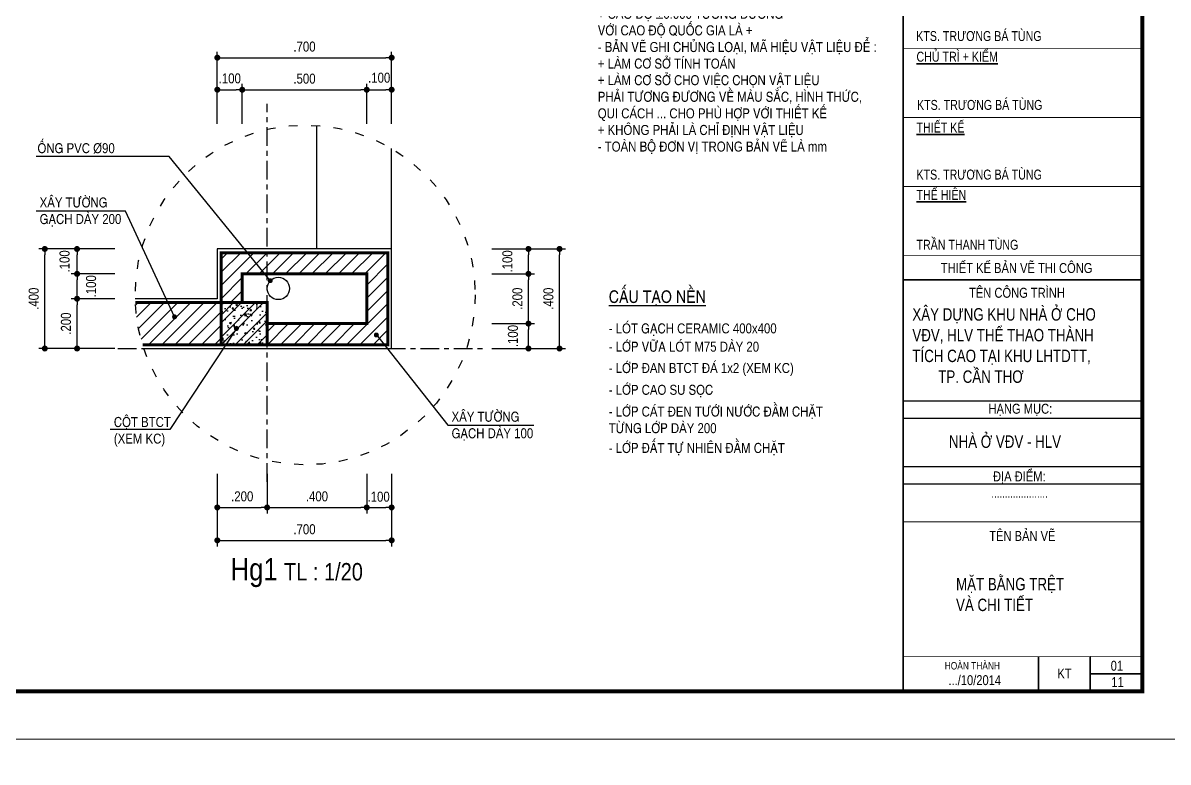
# Model space of a CAD drawing. Header units: millimetres. Extents: x 100 to 288, y -65 to 177.
# Drawn here: x 138.28 to 161.27, y 116.98 to 131.83 of the extents above; entities that cross this region are included whole.
import ezdxf

# ---------------------------------------------------------------- set-up
doc = ezdxf.new("R2010")
doc.units = ezdxf.units.MM
doc.header["$LTSCALE"] = 0.3
doc.header["$MEASUREMENT"] = 0
doc.header["$PDMODE"] = 2
doc.linetypes.add('ACAD_ISO03W100', pattern=[30, 12, -18])
doc.linetypes.add('CENTER', pattern=[2, 1.25, -0.25, 0.25, -0.25])
doc.layers.get('0').update_dxf_attribs({"linetype": 'CONTINUOUS', "lineweight": 13})
doc.layers.get('DEFPOINTS').update_dxf_attribs({"linetype": 'CONTINUOUS', "lineweight": 13})
for name, color, linetype in [('HATCH', 8, 'CONTINUOUS'), ('LAYER 1', 1, 'CONTINUOUS'), ('LAYER 7', 7, 'CONTINUOUS'), ('LAYER1', 1, 'CONTINUOUS'), ('LAYER5', 5, 'CONTINUOUS'), ('LAYER7', 7, 'CONTINUOUS')]:
    doc.layers.add(name, color=color, linetype=linetype)
doc.styles.add('HELVE-KT', font='VHELVCN.TTF')
doc.styles.add('t', font='VHELVCN.TTF', dxfattribs={"height": 200})
doc.styles.add('VNI - HELVE', font='VBOOKMN.TTF', dxfattribs={"width": 0.8})
doc.dimstyles.new('1-20', dxfattribs={"dimtxt": 0.2, "dimasz": 0.12, "dimexe": 0.12, "dimexo": 0.2, "dimgap": 0.12, "dimtad": 1, "dimdec": 3, "dimlfac": 0.2, "dimzin": 4, "dimdsep": 46, "dimtxsty": 'HELVE-KT', "dimblk1": 'DOT', "dimblk2": 'DOT', "dimsah": 1, "dimcen": -0.18, "dimadec": 3, "dimazin": 0, "dimtfac": 1, "dimtdec": 3, "dimtmove": 2, "dimatfit": 3, "dimldrblk": 'DOT', "dimfxl": 0, "dimtolj": 1, "dimtzin": 4, "dimarcsym": 0})

# ---------------------------------------------------------------- blocks, each defined once
blk = doc.blocks.new('AAEER')
at = {"linetype": 'Continuous', "ltscale": 0.08}
h = blk.add_hatch(color=8, dxfattribs=at)
h.paths.add_polyline_path([(377.886318166303, 656.9491781249252), (377.886318166303, 657.082786381938), (377.3656315149982, 656.7821678036448), (377.3656315149982, 656.180930647065), (377.4234855873652, 656.1475285828096), (377.4234855873661, 656.681961610876)])
h.paths.add_polyline_path([(377.886318166303, 656.8823739964137), (377.4813396597381, 656.6485595466302), (377.481339659737, 656.1809306470659), (377.6549018768403, 656.0807244542896), (377.6549018768403, 656.4815492253506), (377.7706100215726, 656.5483533538509), (377.7706100215746, 656.0139203257788), (377.886318166303, 655.9471161972748)])
blk.add_hatch(color=8, dxfattribs=at).paths.add_polyline_path([(378.1177344557772, 656.4815492253506), (378.002026311043, 656.5483533538528), (378.002026311043, 656.013920325777), (377.886318166303, 655.9471161972748), (377.886318166303, 655.8803120687633), (378.3491507452455, 656.1475285828105), (378.3491507452455, 656.681961610876), (377.886318166303, 656.9491781249243), (377.886318166303, 656.8823739964117), (378.2912966728774, 656.6485595466302), (378.2912966728793, 656.1809306470659), (378.1177344557772, 656.0807244542905)])
for p, q in [((377.886318166303, 656.9491781249243), (377.4234855873652, 656.681961610876)), ((377.886318166303, 657.082786381938), (377.886318166303, 656.9491781249243)), ((377.886318166303, 657.082786381938), (377.886318166303, 655.8803120687633)), ((377.886318166303, 656.9491781249243), (378.3491507452455, 656.681961610876)), ((377.4234855873652, 656.681961610876), (377.4234855873652, 656.1475285828012)), ((377.886318166303, 656.8823739964117), (377.4813396597381, 656.6485595466302)), ((377.886318166303, 656.8823739964117), (377.886318166303, 655.9471161972748)), ((377.886318166303, 656.8823739964117), (378.2912966728774, 656.6485595466302)), ((378.3491507452455, 656.681961610876), (378.3491507452455, 656.1475285828012)), ((377.4813396597381, 656.6485595466302), (377.4813396597381, 656.1809306470659)), ((377.6549018768403, 656.4815492253506), (377.7706100215746, 656.5483533538528)), ((377.6549018768403, 656.4815492253506), (377.6549018768403, 656.0807244542896)), ((377.7706100215746, 656.5483533538528), (377.7706100215746, 656.013920325777)), ((378.1177344557772, 656.4815492253506), (378.002026311043, 656.5483533538528)), ((378.002026311043, 656.5483533538528), (378.002026311043, 656.013920325777)), ((378.1177344557772, 656.4815492253506), (378.1177344557772, 656.0807244542896)), ((378.2912966728774, 656.6485595466302), (378.2912966728774, 656.1809306470659))]:
    blk.add_line(p, q, dxfattribs=at)
blk.add_lwpolyline([(377.3656315149982, 656.1809306470659), (377.886318166303, 655.8803120687633), (378.4070048176118, 656.1809306470659), (378.4070048176118, 656.7821678036448), (377.886318166303, 657.082786381938), (377.3656315149982, 656.7821678036448)], close=True, dxfattribs=at)
for points in [[(377.4813396597381, 656.1809306470659), (377.6549018768403, 656.0807244542896)], [(377.7706100215746, 656.013920325777), (377.886318166303, 655.9471161972748)], [(378.002026311043, 656.013920325777), (377.886318166303, 655.9471161972748)], [(378.2912966728774, 656.1809306470659), (378.1177344557772, 656.0807244542896)]]:
    blk.add_lwpolyline(points, dxfattribs=at)
for points in [[(375.5653939363617, 643.5276249342345), (380.365002550594, 643.5276249342345)], [(375.5653939363617, 643.1804386046465), (380.365002550594, 643.1804386046465)], [(375.5653939363617, 642.2081432639716), (380.365002550594, 642.2081432639716)], [(375.5653939363617, 641.8609569343836), (380.365002550594, 641.8609569343836)]]:
    blk.add_lwpolyline(points)
at = {"layer": 'LAYER 7', "lineweight": 35}
for points in [[(375.5653939363617, 664.9141209166158), (380.365002550594, 664.9141209166158)], [(376.4691956267597, 663.4559383323461), (376.4691956267597, 664.9141209166158)], [(375.5653939363617, 664.4280600551926), (380.365002550594, 664.4280600551926)], [(375.5653939363617, 663.9419991937693), (380.365002550594, 663.9419991937693)], [(375.5653939363617, 645.9577473211094), (380.365002550594, 645.9577473211094)], [(378.2818845730659, 638.3890853360901), (378.2818845730659, 637.694712676914)], [(379.32344356183, 638.3890853360901), (379.32344356183, 638.3890853360901), (379.32344356183, 637.694712676914)], [(379.32344356183, 638.041899006502), (380.3650025505941, 638.041899006502)]]:
    blk.add_lwpolyline(points, dxfattribs=at)
at = {"layer": 'LAYER7', "const_width": 0.02777490636704263}
blk.add_lwpolyline([(380.365002550594, 665.4696190439568), (375.5653939363617, 665.4696190439568), (375.5653939363617, 637.694712676914), (380.365002550594, 637.694712676914)], close=True, dxfattribs=at)
at = {"layer": 'LAYER7'}
for points, const_width in [([(375.5653939363617, 663.4559383323461), (380.365002550594, 663.4559383323461)], 0.01735931647940165), ([(375.5653939363617, 661.7120066844059), (380.365002550594, 661.7120066844059)], 0.01735931647940165), ([(375.5653939363617, 660.1118887068777), (380.365002550594, 660.1118887068777)], 0.01735931647940165), ([(375.5653939363617, 658.5119570589376), (380.365002550594, 658.5119570589376)], 0.02123113842696838), ([(375.5653939363617, 654.3457211038814), (380.365002550594, 654.3457211038814)], 0.01735931647940165), ([(375.5653939363617, 651.9987894559412), (380.365002550594, 651.9987894559412)], 0.01735931647940165), ([(375.5653939363617, 650.6100441375891), (380.365002550594, 650.6100441375891)], 0.01735931647940165), ([(375.5653939363617, 649.2212988192368), (380.365002550594, 649.2212988192368)], 0.01735931647940165), ([(375.5653939363617, 647.8325535008847), (380.365002550594, 647.8325535008847)], 0.01735931647940165), ([(375.5653939363617, 646.4438081825326), (380.365002550594, 646.4438081825326)], 0.01735931647940165), ([(375.5653939363617, 641.0971387068768), (380.3650025505941, 641.0971387068768)], 0.01735931647940165), ([(375.5653939363617, 638.3890853360901), (380.3650025505941, 638.3890853360901)], 0.01735931647940165)]:
    blk.add_lwpolyline(points, dxfattribs=dict(at, const_width=const_width))
at = {"layer": 'LAYER 7', "lineweight": 35, "attachment_point": 1, "style": 'VNI - HELVE'}
for s, insert, char_height, width in [('CHÆNH SÖÛA', (375.8332029292056, 665.3272989465459), 0.2, 5.319651437037056), ('LAÀN 1', (375.6955398481256, 664.7609260855751), 0.2, 5.319651437037056), ('LAÀN 2', (375.6955398481256, 664.2748652241519), 0.2, 5.319651437037056), ('LAÀN 3', (375.6955398481256, 663.7888043627286), 0.2, 5.319651437037056), ('GHI CHUÙ:', (375.8332029292056, 663.2356066635065), 0.2, 5.319651437037056), ('CHUÛ ÑAÀU TÖ:', (375.8332029292056, 661.556294942669), 0.2, 5.319651437037056), ('.........', (375.8332029292056, 659.9103534452232), 0.2, 5.319651437037056), ('...........................', (377.1876373329066, 658.873225044723), 0.2, 5.319651437037056), ('{\\LP.GIAÙM ÑOÁC}', (375.8332029292056, 654.2050332073588), 0.2, 5.319651437037056), ('KS. PHAÏM VAÊN HOAN', (375.8332029292056, 652.2766437240238), 0.2, 5.319651437037056), ('{\\LCHUÛ NHIEÄM}', (375.8332029292056, 651.9123284381957), 0.2, 5.319651437037056), ('KTS. TRÖÔNG BAÙ TUØNG', (375.8278857277228, 650.9565217379445), 0.2, 5.319651437037056), ('{\\LCHUÛ TRÌ + KIEÅM}', (375.8332029292056, 650.5417034128395), 0.2, 5.319651437037056), ('KTS. TRÖÔNG BAÙ TUØNG', (375.8438373321713, 649.5730900044595), 0.2, 5.319651437037056), ('{\\LTHIEÁT KEÁ}', (375.8332029292056, 649.1184595112361), 0.2, 5.319651437037056), ('KTS. TRÖÔNG BAÙ TUØNG', (375.8332029292056, 648.1737181598198), 0.2, 5.319651437037056), ('{\\LTHEÅ HIEÄN}', (375.8332029292056, 647.7653482935236), 0.2, 5.319651437037056), ('TRAÀN THANH TUØNG', (375.8332029292056, 646.7637197888928), 0.2, 5.319651437037056), ('{\\fVNI-Helve|b0|i0|c0|p2;THIEÁT KEÁ BAÛN VEÕ THI COÂNG}', (376.3233076606884, 646.2968614568005), 0.2, 5.319651437037056), ('{\\fVNI-Helve|b0|i0|c0|p2;TEÂN COÂNG TRÌNH}', (376.8890061528186, 645.7988848730711), 0.2, 5.319651437037056), ('XAÂY DÖÏNG KHU NHAØ ÔÛ CHO\\PVÑV, HLV THEÅ THAO THAØNH \\PTÍCH CAO TAÏI KHU LHTDTT, \\P       TP. CAÀN THÔ', (375.7504613568051, 645.3900424157804), 0.25, 7.090826962919878), ('{\\fVNI-Helve|b0|i0|c0|p2;HAÏNG MUÏC:}', (377.2789159943737, 643.4693551977795), 0.2, 5.319651437037056), ('NHAØ ÔÛ VÑV - HLV', (376.4853092423511, 642.8338275034121), 0.25, 7.090826962919878), ('{\\fVNI-Helve|b0|i0|c0|p2;ÑÒA ÑIEÅM:}', (377.3699880269621, 642.1107145422563), 0.2, 5.319651437037056), ('{\\fVNI-Helve|b0|i0|c0|p2;.....................}', (377.3365559125365, 641.7537495037329), 0.1735931647940165, 5.319651437037056), ('{\\fVNI-Helve|b0|i0|c0|p2;TEÂN BAÛN VEÕ}', (377.294427369965, 640.9136485452417), 0.2, 5.319651437037056), ('{\\fVNI-Helve|b0|i0|c0|p2;HOAØN THAØNH}', (376.4007292968276, 638.2816567547547), 0.15, 5.319651437037056), ('{\\fVNI-Helve|b0|i0|c0|p2;KT}', (378.6630756623073, 638.1509095832259), 0.2, 5.319651437037056), ('{\\fVNI-Helve|b0|i0|c0|p2;.../10/2014}', (376.47491748998, 638.0171956908335), 0.2, 5.319651437037056), ('{\\fVNI-Helve|b0|i0|c0|p2;11}', (379.745477297655, 637.9784059846249), 0.2, 5.319651437037056)]:
    blk.add_mtext(s, dxfattribs=dict(at, insert=insert, char_height=char_height, width=width))
at = {"layer": 'LAYER5', "attachment_point": 1, "style": 'VNI - HELVE'}
for s, insert, char_height, width in [('{\\H0.9774x;CTY COÅ PHAÀN TÖ VAÁN & XAÂY DÖÏNG} ', (375.8045070003477, 658.1765917504084), 0.1989110602132134, 4.679844572089714), ('TRUNG NAM', (376.7870418568635, 657.7285996511825), 0.2777490636704263, 3.592961887640782), ('{\\fVNI-Helve|b0|i0|c0|p2;C13-C15, ÑÖÔØNG SOÁ 2, LOÂ SOÁ 8A, PHÖÔØNG HÖNG THAÏNH, \\P                       QUAÄN CAÙI RAÊNG,  TP. CAÀN THÔ}', (375.9118951727501, 655.5977020354022), 0.1249870786516918, 8.02419840725928), ('{\\fVNI-Helve|b0|i0|c0|p2;ÑT: 0710. 37 36 930, FAX: 0710. 37 36 940}', (376.4839384364711, 655.0397327236726), 0.1249870786516918, 8.02419840725928), ('{\\fVNI-Helve|b0|i0|c0|p2;Email: trungnamcantho@yahoo.com.vn}', (376.7061297652959, 654.8033551571298), 0.1249870786516918, 8.02419840725928)]:
    blk.add_mtext(s, dxfattribs=dict(at, insert=insert, char_height=char_height, width=width))
blk = doc.blocks.new('_DOT')
at = {"color": 0, "linetype": 'ByBlock'}
blk.add_line((-0.5, 0), (-1, 0), dxfattribs=at)
at = {"color": 0, "linetype": 'ByBlock', "const_width": 0.5}
blk.add_lwpolyline([(-0.25, 0, 1), (0.25, 0, 1)], format="xyb", close=True, dxfattribs=at)
blk = doc.blocks.new('*D528')
at = {"layer": 'DEFPOINTS', "color": 0, "lineweight": -2, "ltscale": 0.08}
for p in [(142.179364209765, 122.9766869715835), (143.1793642098232, 122.9766869715835), (143.1793642098232, 122.0997163420073)]:
    blk.add_point(p, dxfattribs=at)
at = {"layer": 'LAYER 1', "color": 0, "lineweight": -2, "ltscale": 0.08}
for p, q in [((142.179364209765, 122.7766869715835), (142.179364209765, 121.9797163420073)), ((143.1793642098232, 122.7766869715835), (143.1793642098232, 121.9797163420073)), ((142.299364209765, 122.0997163420073), (143.0593642098232, 122.0997163420073))]:
    blk.add_line(p, q, dxfattribs=at)
at = {"layer": 'LAYER 1', "color": 0, "lineweight": -2, "ltscale": 0.08, "xscale": 0.12, "yscale": 0.12, "zscale": 0.12, "rotation": 180}
blk.add_blockref('_DOT', (142.179364209765, 122.0997163420073), dxfattribs=at)
at = {"layer": 'LAYER 1', "color": 0, "lineweight": -2, "ltscale": 0.08, "xscale": 0.12, "yscale": 0.12, "zscale": 0.12}
blk.add_blockref('_DOT', (143.1793642098232, 122.0997163420073), dxfattribs=at)
at = {"layer": 'LAYER 1', "color": 0, "lineweight": -2, "ltscale": 0.08, "insert": (142.6793642097941, 122.3218496753406), "char_height": 0.2, "attachment_point": 5, "style": 'HELVE-KT'}
blk.add_mtext('\\A1;.200', dxfattribs=at)
blk = doc.blocks.new('*D529')
at = {"layer": 'DEFPOINTS', "color": 0, "lineweight": -2, "ltscale": 0.08}
for p in [(143.1793642098232, 122.9766869715835), (145.1793642099396, 122.9766869715835), (145.1793642099396, 122.0997163420073)]:
    blk.add_point(p, dxfattribs=at)
at = {"layer": 'LAYER 1', "color": 0, "lineweight": -2, "ltscale": 0.08}
for p, q in [((143.1793642098232, 122.7766869715835), (143.1793642098232, 121.9797163420073)), ((145.1793642099396, 122.7766869715835), (145.1793642099396, 121.9797163420073)), ((143.2993642098232, 122.0997163420073), (145.0593642099396, 122.0997163420073))]:
    blk.add_line(p, q, dxfattribs=at)
at = {"layer": 'LAYER 1', "color": 0, "lineweight": -2, "ltscale": 0.08, "xscale": 0.12, "yscale": 0.12, "zscale": 0.12, "rotation": 180}
blk.add_blockref('_DOT', (143.1793642098232, 122.0997163420073), dxfattribs=at)
at = {"layer": 'LAYER 1', "color": 0, "lineweight": -2, "ltscale": 0.08, "xscale": 0.12, "yscale": 0.12, "zscale": 0.12}
blk.add_blockref('_DOT', (145.1793642099396, 122.0997163420073), dxfattribs=at)
at = {"layer": 'LAYER 1', "color": 0, "lineweight": -2, "ltscale": 0.08, "insert": (144.1793642098814, 122.3218496753406), "char_height": 0.2, "attachment_point": 5, "style": 'HELVE-KT'}
blk.add_mtext('\\A1;.400', dxfattribs=at)
blk = doc.blocks.new('*D530')
at = {"layer": 'DEFPOINTS', "color": 0, "lineweight": -2, "ltscale": 0.08}
for p in [(145.1793642099396, 122.9766869715835), (145.6793642098232, 122.9766869715835), (145.6793642098232, 122.0997163420073)]:
    blk.add_point(p, dxfattribs=at)
at = {"layer": 'LAYER 1', "color": 0, "lineweight": -2, "ltscale": 0.08}
for p, q in [((145.1793642099396, 122.7766869715835), (145.1793642099396, 121.9797163420073)), ((145.6793642098232, 122.7766869715835), (145.6793642098232, 121.9797163420073)), ((145.2993642099397, 122.0997163420073), (145.5593642098232, 122.0997163420073))]:
    blk.add_line(p, q, dxfattribs=at)
at = {"layer": 'LAYER 1', "color": 0, "lineweight": -2, "ltscale": 0.08, "xscale": 0.12, "yscale": 0.12, "zscale": 0.12, "rotation": 180}
blk.add_blockref('_DOT', (145.1793642099396, 122.0997163420073), dxfattribs=at)
at = {"layer": 'LAYER 1', "color": 0, "lineweight": -2, "ltscale": 0.08, "xscale": 0.12, "yscale": 0.12, "zscale": 0.12}
blk.add_blockref('_DOT', (145.6793642098232, 122.0997163420073), dxfattribs=at)
at = {"layer": 'LAYER 1', "color": 0, "lineweight": -2, "ltscale": 0.08, "insert": (145.4178453695577, 122.3156936655832), "char_height": 0.2, "attachment_point": 5, "style": 'HELVE-KT'}
blk.add_mtext('\\A1;.100', dxfattribs=at)
blk = doc.blocks.new('*D531')
at = {"layer": 'DEFPOINTS', "color": 0, "lineweight": -2, "ltscale": 0.08}
for p in [(142.179364209765, 122.9766869715835), (145.6793642098232, 122.9766869715835), (145.6793642098232, 121.4385311816761)]:
    blk.add_point(p, dxfattribs=at)
at = {"layer": 'LAYER 1', "color": 0, "lineweight": -2, "ltscale": 0.08}
for p, q in [((142.179364209765, 122.7766869715835), (142.179364209765, 121.3185311816761)), ((145.6793642098232, 122.7766869715835), (145.6793642098232, 121.3185311816761)), ((142.299364209765, 121.4385311816761), (145.5593642098232, 121.4385311816761))]:
    blk.add_line(p, q, dxfattribs=at)
at = {"layer": 'LAYER 1', "color": 0, "lineweight": -2, "ltscale": 0.08, "xscale": 0.12, "yscale": 0.12, "zscale": 0.12, "rotation": 180}
blk.add_blockref('_DOT', (142.179364209765, 121.4385311816761), dxfattribs=at)
at = {"layer": 'LAYER 1', "color": 0, "lineweight": -2, "ltscale": 0.08, "xscale": 0.12, "yscale": 0.12, "zscale": 0.12}
blk.add_blockref('_DOT', (145.6793642098232, 121.4385311816761), dxfattribs=at)
at = {"layer": 'LAYER 1', "color": 0, "lineweight": -2, "ltscale": 0.08, "insert": (143.9293642097941, 121.6606645150094), "char_height": 0.2, "attachment_point": 5, "style": 'HELVE-KT'}
blk.add_mtext('\\A1;.700', dxfattribs=at)
blk = doc.blocks.new('*D532')
at = {"layer": 'DEFPOINTS', "color": 0, "lineweight": -2, "ltscale": 0.08}
for p in [(147.4892884863502, 125.7925707891458), (148.4263000114327, 125.7925707891458), (147.4892884863502, 125.2925707892622)]:
    blk.add_point(p, dxfattribs=at)
at = {"layer": 'LAYER 1', "color": 0, "lineweight": -2, "ltscale": 0.08}
for p, q in [((147.6892884863502, 125.7925707891458), (148.5463000114327, 125.7925707891458)), ((148.4263000114327, 125.4125707892622), (148.4263000114327, 125.6725707891458)), ((147.6892884863502, 125.2925707892622), (148.5463000114327, 125.2925707892622))]:
    blk.add_line(p, q, dxfattribs=at)
at = {"layer": 'LAYER 1', "color": 0, "lineweight": -2, "ltscale": 0.08, "xscale": 0.12, "yscale": 0.12, "zscale": 0.12}
for p, rotation in [((148.4263000114327, 125.7925707891458), 90), ((148.4263000114327, 125.2925707892622), 270)]:
    blk.add_blockref('_DOT', p, dxfattribs=dict(at, rotation=rotation))
at = {"layer": 'LAYER 1', "color": 0, "lineweight": -2, "ltscale": 0.08, "insert": (148.1151328185159, 125.542570789204), "char_height": 0.2, "attachment_point": 5, "rotation": 90, "style": 'HELVE-KT'}
blk.add_mtext('\\A1;.100', dxfattribs=at)
blk = doc.blocks.new('*D533')
at = {"layer": 'DEFPOINTS', "color": 0, "lineweight": -2, "ltscale": 0.08}
for p in [(147.4892884863502, 126.7925707889129), (148.4263000114327, 126.7925707889129), (147.4892884863502, 125.7925707891458)]:
    blk.add_point(p, dxfattribs=at)
at = {"layer": 'LAYER 1', "color": 0, "lineweight": -2, "ltscale": 0.08}
for p, q in [((147.6892884863502, 126.7925707889129), (148.5463000114327, 126.7925707889129)), ((148.4263000114327, 125.9125707891458), (148.4263000114327, 126.6725707889129)), ((147.6892884863502, 125.7925707891458), (148.5463000114327, 125.7925707891458))]:
    blk.add_line(p, q, dxfattribs=at)
at = {"layer": 'LAYER 1', "color": 0, "lineweight": -2, "ltscale": 0.08, "xscale": 0.12, "yscale": 0.12, "zscale": 0.12}
for p, rotation in [((148.4263000114327, 126.7925707889129), 90), ((148.4263000114327, 125.7925707891458), 270)]:
    blk.add_blockref('_DOT', p, dxfattribs=dict(at, rotation=rotation))
at = {"layer": 'LAYER 1', "color": 0, "lineweight": -2, "ltscale": 0.08, "insert": (148.2041666780993, 126.2925707890294), "char_height": 0.2, "attachment_point": 5, "rotation": 90, "style": 'HELVE-KT'}
blk.add_mtext('\\A1;.200', dxfattribs=at)
blk = doc.blocks.new('*D534')
at = {"layer": 'DEFPOINTS', "color": 0, "lineweight": -2, "ltscale": 0.08}
for p in [(147.4892884863502, 127.2925707890876), (148.4263000114327, 127.2925707890876), (147.4892884863502, 126.7925707889129)]:
    blk.add_point(p, dxfattribs=at)
at = {"layer": 'LAYER 1', "color": 0, "lineweight": -2, "ltscale": 0.08}
for p, q in [((147.6892884863502, 127.2925707890876), (148.5463000114327, 127.2925707890876)), ((148.4263000114327, 126.9125707889129), (148.4263000114327, 127.1725707890876)), ((147.6892884863502, 126.7925707889129), (148.5463000114327, 126.7925707889129))]:
    blk.add_line(p, q, dxfattribs=at)
at = {"layer": 'LAYER 1', "color": 0, "lineweight": -2, "ltscale": 0.08, "xscale": 0.12, "yscale": 0.12, "zscale": 0.12}
for p, rotation in [((148.4263000114327, 127.2925707890876), 90), ((148.4263000114327, 126.7925707889129), 270)]:
    blk.add_blockref('_DOT', p, dxfattribs=dict(at, rotation=rotation))
at = {"layer": 'LAYER 1', "color": 0, "lineweight": -2, "ltscale": 0.08, "insert": (148.0044145524857, 127.0425707890003), "char_height": 0.2, "attachment_point": 5, "rotation": 90, "style": 'HELVE-KT'}
blk.add_mtext('\\A1;.100', dxfattribs=at)
blk = doc.blocks.new('*D535')
at = {"layer": 'DEFPOINTS', "color": 0, "lineweight": -2, "ltscale": 0.08}
for p in [(147.4892884863502, 127.2925707890876), (149.049991168102, 127.2925707890876), (147.4892884863502, 125.2925707892622)]:
    blk.add_point(p, dxfattribs=at)
at = {"layer": 'LAYER 1', "color": 0, "lineweight": -2, "ltscale": 0.08}
for p, q in [((147.6892884863502, 127.2925707890876), (149.169991168102, 127.2925707890876)), ((149.049991168102, 125.4125707892622), (149.049991168102, 127.1725707890876)), ((147.6892884863502, 125.2925707892622), (149.169991168102, 125.2925707892622))]:
    blk.add_line(p, q, dxfattribs=at)
at = {"layer": 'LAYER 1', "color": 0, "lineweight": -2, "ltscale": 0.08, "xscale": 0.12, "yscale": 0.12, "zscale": 0.12}
for p, rotation in [((149.049991168102, 127.2925707890876), 90), ((149.049991168102, 125.2925707892622), 270)]:
    blk.add_blockref('_DOT', p, dxfattribs=dict(at, rotation=rotation))
at = {"layer": 'LAYER 1', "color": 0, "lineweight": -2, "ltscale": 0.08, "insert": (148.8278578347686, 126.2925707891749), "char_height": 0.2, "attachment_point": 5, "rotation": 90, "style": 'HELVE-KT'}
blk.add_mtext('\\A1;.400', dxfattribs=at)
blk = doc.blocks.new('*D536')
at = {"layer": 'DEFPOINTS', "color": 0, "lineweight": -2, "ltscale": 0.08}
for p in [(139.3628735286741, 126.2925707890294), (140.3212050948124, 126.2925707890294), (140.3212050948124, 125.2925707892622)]:
    blk.add_point(p, dxfattribs=at)
at = {"layer": 'LAYER 1', "color": 0, "lineweight": -2, "ltscale": 0.08}
for p, q in [((140.1212050948124, 126.2925707890294), (139.2428735286741, 126.2925707890294)), ((139.3628735286741, 125.4125707892622), (139.3628735286741, 126.1725707890294)), ((140.1212050948124, 125.2925707892622), (139.2428735286741, 125.2925707892622))]:
    blk.add_line(p, q, dxfattribs=at)
at = {"layer": 'LAYER 1', "color": 0, "lineweight": -2, "ltscale": 0.08, "xscale": 0.12, "yscale": 0.12, "zscale": 0.12}
for p, rotation in [((139.3628735286741, 126.2925707890294), 90), ((139.3628735286741, 125.2925707892622), 270)]:
    blk.add_blockref('_DOT', p, dxfattribs=dict(at, rotation=rotation))
at = {"layer": 'LAYER 1', "color": 0, "lineweight": -2, "ltscale": 0.08, "insert": (139.1407401953407, 125.7925707891458), "char_height": 0.2, "attachment_point": 5, "rotation": 90, "style": 'HELVE-KT'}
blk.add_mtext('\\A1;.200', dxfattribs=at)
blk = doc.blocks.new('*D537')
at = {"layer": 'DEFPOINTS', "color": 0, "lineweight": -2, "ltscale": 0.08}
for p in [(139.3628735286741, 126.7925707889129), (140.3212050948124, 126.7925707889129), (140.3212050948124, 126.2925707890294)]:
    blk.add_point(p, dxfattribs=at)
at = {"layer": 'LAYER 1', "color": 0, "lineweight": -2, "ltscale": 0.08}
for p, q in [((140.1212050948124, 126.7925707889129), (139.2428735286741, 126.7925707889129)), ((139.3628735286741, 126.4125707890294), (139.3628735286741, 126.6725707889129)), ((140.1212050948124, 126.2925707890294), (139.2428735286741, 126.2925707890294))]:
    blk.add_line(p, q, dxfattribs=at)
at = {"layer": 'LAYER 1', "color": 0, "lineweight": -2, "ltscale": 0.08, "xscale": 0.12, "yscale": 0.12, "zscale": 0.12}
for p, rotation in [((139.3628735286741, 126.7925707889129), 90), ((139.3628735286741, 126.2925707890294), 270)]:
    blk.add_blockref('_DOT', p, dxfattribs=dict(at, rotation=rotation))
at = {"layer": 'LAYER 1', "color": 0, "lineweight": -2, "ltscale": 0.08, "insert": (139.6457800679723, 126.5425707889712), "char_height": 0.2, "attachment_point": 5, "rotation": 90, "style": 'HELVE-KT'}
blk.add_mtext('\\A1;.100', dxfattribs=at)
blk = doc.blocks.new('*D538')
at = {"layer": 'DEFPOINTS', "color": 0, "lineweight": -2, "ltscale": 0.08}
for p in [(139.3628735286741, 127.2925707890876), (140.3212050948124, 127.2925707890876), (140.3212050948124, 126.7925707889129)]:
    blk.add_point(p, dxfattribs=at)
at = {"layer": 'LAYER 1', "color": 0, "lineweight": -2, "ltscale": 0.08}
for p, q in [((140.1212050948124, 127.2925707890876), (139.2428735286741, 127.2925707890876)), ((139.3628735286741, 126.9125707889129), (139.3628735286741, 127.1725707890876)), ((140.1212050948124, 126.7925707889129), (139.2428735286741, 126.7925707889129))]:
    blk.add_line(p, q, dxfattribs=at)
at = {"layer": 'LAYER 1', "color": 0, "lineweight": -2, "ltscale": 0.08, "xscale": 0.12, "yscale": 0.12, "zscale": 0.12}
for p, rotation in [((139.3628735286741, 127.2925707890876), 90), ((139.3628735286741, 126.7925707889129), 270)]:
    blk.add_blockref('_DOT', p, dxfattribs=dict(at, rotation=rotation))
at = {"layer": 'LAYER 1', "color": 0, "lineweight": -2, "ltscale": 0.08, "insert": (139.1130276928041, 127.0425707890003), "char_height": 0.2, "attachment_point": 5, "rotation": 90, "style": 'HELVE-KT'}
blk.add_mtext('\\A1;.100', dxfattribs=at)
blk = doc.blocks.new('*D539')
at = {"layer": 'DEFPOINTS', "color": 0, "lineweight": -2, "ltscale": 0.08}
for p in [(138.7152478894046, 127.2925707890876), (140.3212050948124, 127.2925707890876), (140.3212050948124, 125.2925707892622)]:
    blk.add_point(p, dxfattribs=at)
at = {"layer": 'LAYER 1', "color": 0, "lineweight": -2, "ltscale": 0.08}
for p, q in [((140.1212050948124, 127.2925707890876), (138.5952478894046, 127.2925707890876)), ((138.7152478894046, 125.4125707892622), (138.7152478894046, 127.1725707890876)), ((140.1212050948124, 125.2925707892622), (138.5952478894046, 125.2925707892622))]:
    blk.add_line(p, q, dxfattribs=at)
at = {"layer": 'LAYER 1', "color": 0, "lineweight": -2, "ltscale": 0.08, "xscale": 0.12, "yscale": 0.12, "zscale": 0.12}
for p, rotation in [((138.7152478894046, 127.2925707890876), 90), ((138.7152478894046, 125.2925707892622), 270)]:
    blk.add_blockref('_DOT', p, dxfattribs=dict(at, rotation=rotation))
at = {"layer": 'LAYER 1', "color": 0, "lineweight": -2, "ltscale": 0.08, "insert": (138.4931145560712, 126.2925707891749), "char_height": 0.2, "attachment_point": 5, "rotation": 90, "style": 'HELVE-KT'}
blk.add_mtext('\\A1;.400', dxfattribs=at)
blk = doc.blocks.new('*D540')
at = {"layer": 'DEFPOINTS', "color": 0, "lineweight": -2, "ltscale": 0.08}
for p in [(142.6793642096486, 130.4913682994411), (142.179364209765, 129.6087146576957), (142.6793642096486, 129.6087146576957)]:
    blk.add_point(p, dxfattribs=at)
at = {"layer": 'LAYER 1', "color": 0, "lineweight": -2, "ltscale": 0.08}
for p, q in [((142.179364209765, 129.8087146576957), (142.179364209765, 130.6113682994411)), ((142.6793642096486, 129.8087146576957), (142.6793642096486, 130.6113682994411)), ((142.299364209765, 130.4913682994411), (142.5593642096486, 130.4913682994411))]:
    blk.add_line(p, q, dxfattribs=at)
at = {"layer": 'LAYER 1', "color": 0, "lineweight": -2, "ltscale": 0.08, "xscale": 0.12, "yscale": 0.12, "zscale": 0.12, "rotation": 180}
blk.add_blockref('_DOT', (142.179364209765, 130.4913682994411), dxfattribs=at)
at = {"layer": 'LAYER 1', "color": 0, "lineweight": -2, "ltscale": 0.08, "xscale": 0.12, "yscale": 0.12, "zscale": 0.12}
blk.add_blockref('_DOT', (142.6793642096486, 130.4913682994411), dxfattribs=at)
at = {"layer": 'LAYER 1', "color": 0, "lineweight": -2, "ltscale": 0.08, "insert": (142.4293642097068, 130.7181383256512), "char_height": 0.2, "attachment_point": 5, "style": 'HELVE-KT'}
blk.add_mtext('\\A1;.100', dxfattribs=at)
blk = doc.blocks.new('*D541')
at = {"layer": 'DEFPOINTS', "color": 0, "lineweight": -2, "ltscale": 0.08}
for p in [(145.1793642099396, 130.4913682994411), (142.6793642096486, 129.6087146576957), (145.1793642099396, 129.6087146576957)]:
    blk.add_point(p, dxfattribs=at)
at = {"layer": 'LAYER 1', "color": 0, "lineweight": -2, "ltscale": 0.08}
for p, q in [((142.6793642096486, 129.8087146576957), (142.6793642096486, 130.6113682994411)), ((145.1793642099396, 129.8087146576957), (145.1793642099396, 130.6113682994411)), ((142.7993642096486, 130.4913682994411), (145.0593642099396, 130.4913682994411))]:
    blk.add_line(p, q, dxfattribs=at)
at = {"layer": 'LAYER 1', "color": 0, "lineweight": -2, "ltscale": 0.08, "xscale": 0.12, "yscale": 0.12, "zscale": 0.12, "rotation": 180}
blk.add_blockref('_DOT', (142.6793642096486, 130.4913682994411), dxfattribs=at)
at = {"layer": 'LAYER 1', "color": 0, "lineweight": -2, "ltscale": 0.08, "xscale": 0.12, "yscale": 0.12, "zscale": 0.12}
blk.add_blockref('_DOT', (145.1793642099396, 130.4913682994411), dxfattribs=at)
at = {"layer": 'LAYER 1', "color": 0, "lineweight": -2, "ltscale": 0.08, "insert": (143.9293642097941, 130.7135016327744), "char_height": 0.2, "attachment_point": 5, "style": 'HELVE-KT'}
blk.add_mtext('\\A1;.500', dxfattribs=at)
blk = doc.blocks.new('*D542')
at = {"layer": 'DEFPOINTS', "color": 0, "lineweight": -2, "ltscale": 0.08}
for p in [(145.6793642098232, 130.4913682994411), (145.1793642099396, 129.6087146576957), (145.6793642098232, 129.6087146576957)]:
    blk.add_point(p, dxfattribs=at)
at = {"layer": 'LAYER 1', "color": 0, "lineweight": -2, "ltscale": 0.08}
for p, q in [((145.1793642099396, 129.8087146576957), (145.1793642099396, 130.6113682994411)), ((145.6793642098232, 129.8087146576957), (145.6793642098232, 130.6113682994411)), ((145.2993642099397, 130.4913682994411), (145.5593642098232, 130.4913682994411))]:
    blk.add_line(p, q, dxfattribs=at)
at = {"layer": 'LAYER 1', "color": 0, "lineweight": -2, "ltscale": 0.08, "xscale": 0.12, "yscale": 0.12, "zscale": 0.12, "rotation": 180}
blk.add_blockref('_DOT', (145.1793642099396, 130.4913682994411), dxfattribs=at)
at = {"layer": 'LAYER 1', "color": 0, "lineweight": -2, "ltscale": 0.08, "xscale": 0.12, "yscale": 0.12, "zscale": 0.12}
blk.add_blockref('_DOT', (145.6793642098232, 130.4913682994411), dxfattribs=at)
at = {"layer": 'LAYER 1', "color": 0, "lineweight": -2, "ltscale": 0.08, "insert": (145.4293642098814, 130.7314251345885), "char_height": 0.2, "attachment_point": 5, "style": 'HELVE-KT'}
blk.add_mtext('\\A1;.100', dxfattribs=at)
blk = doc.blocks.new('*D543')
at = {"layer": 'DEFPOINTS', "color": 0, "lineweight": -2, "ltscale": 0.08}
for p in [(145.6793642098232, 131.1349360323963), (142.179364209765, 129.6087146576957), (145.6793642098232, 129.6087146576957)]:
    blk.add_point(p, dxfattribs=at)
at = {"layer": 'LAYER 1', "color": 0, "lineweight": -2, "ltscale": 0.08}
for p, q in [((142.179364209765, 129.8087146576957), (142.179364209765, 131.2549360323963)), ((142.299364209765, 131.1349360323963), (145.5593642098232, 131.1349360323963)), ((145.6793642098232, 129.8087146576957), (145.6793642098232, 131.2549360323963))]:
    blk.add_line(p, q, dxfattribs=at)
at = {"layer": 'LAYER 1', "color": 0, "lineweight": -2, "ltscale": 0.08, "xscale": 0.12, "yscale": 0.12, "zscale": 0.12, "rotation": 180}
blk.add_blockref('_DOT', (142.179364209765, 131.1349360323963), dxfattribs=at)
at = {"layer": 'LAYER 1', "color": 0, "lineweight": -2, "ltscale": 0.08, "xscale": 0.12, "yscale": 0.12, "zscale": 0.12}
blk.add_blockref('_DOT', (145.6793642098232, 131.1349360323963), dxfattribs=at)
at = {"layer": 'LAYER 1', "color": 0, "lineweight": -2, "ltscale": 0.08, "insert": (143.9293642097941, 131.3570693657296), "char_height": 0.2, "attachment_point": 5, "style": 'HELVE-KT'}
blk.add_mtext('\\A1;.700', dxfattribs=at)

msp = doc.modelspace()

# ---------------------------------------------------------------- hatches: boundary and pattern name
at = {"layer": 'HATCH', "lineweight": -2, "ltscale": 0.08}
h = msp.add_hatch(dxfattribs=at)
h.set_pattern_fill('ANSI31', color=256, scale=1.5, style=0)
h.set_pattern_definition([(45, (140.5334231583913, 125.3675707892622), (-0.1325825214724776, 0.1325825214724776), [])])
h.paths.add_polyline_path([(142.2543642097651, 126.2175707890294), (140.5334231583913, 126.2175707890294, 0.06342787926674591), (140.6801408041794, 125.3675707892622), (142.254364209765, 125.3675707892622)])
h.paths.add_polyline_path([(142.6793642096486, 126.7925707889129), (143.1793642098232, 126.7925707889129), (143.1793642098232, 127.2175707890877), (142.254364209765, 127.2175707890875), (142.254364209765, 126.2175707890295), (142.6793642096486, 126.2175707890295)])
h.paths.add_polyline_path([(145.6043642098233, 127.2175707890876), (143.1793642098233, 127.2175707890877), (143.1793642098233, 126.7925707889129), (145.1793642099398, 126.7925707889129), (145.1793642099395, 125.7925707891459), (143.1793642098232, 125.7925707891459), (143.1793642098232, 125.3675707892622), (145.6043642098233, 125.3675707892622)])
h = msp.add_hatch(dxfattribs=at)
h.set_pattern_fill('AR-CONC', color=256, scale=0.05, style=0)
h.set_pattern_definition([(49.99999999999999, (142.2543642097648, 125.3675707892622), (0.3586300913003768, -0.03137606749129755), [0.0375, -0.4125]), (355, (142.2543642097648, 125.3675707892622), (-0.06937566680650001, 0.376096066850006), [0.03, -0.33]), (100.4514, (142.2842500497648, 125.3649561192622), (0.2892546908570108, 0.3447197710304768), [0.03187009499999999, -0.3505710559999999]), (46.18420000000001, (142.2543642097648, 125.4675707892621), (0.5336205243128223, -0.08275950716450904), [0.05624999999999999, -0.61875]), (96.6356, (142.2988325822648, 125.4606741357622), (0.4673313527743517, 0.4870589354502209), [0.04780514399999999, -0.5258565]), (351.1842, (142.2543642097648, 125.4675707892621), (0.4673309725668136, 0.4870593004626623), [0.04500000000000001, -0.495]), (21, (142.3043642097648, 125.4425707892622), (0.2984535260592309, -0.2013094453326694), [0.0375, -0.4125]), (326.0000000000001, (142.3043642097648, 125.4425707892622), (0.1216576659607909, 0.3625750225234265), [0.03, -0.33]), (71.4514, (142.3292353262648, 125.4257949862622), (0.420111314290745, 0.1612652483549762), [0.031870095, -0.350571056]), (37.50000000000001, (142.2543642097648, 125.3675707892622), (0.006079927658645335, 0.1664469269156557), [0, -0.326, 0, -0.335, 0, -0.33125]), (7.499999999999999, (142.2543642097648, 125.3675707892622), (0.1315347687210743, 0.1972058559411801), [0, -0.191, 0, -0.3185, 0, -0.12625]), (327.5, (142.1428642097648, 125.3675707892622), (0.2669112180862045, -0.0112774358671899), [0, -0.125, 0, -0.39, 0, -0.5175]), (317.5, (142.0928642097648, 125.3675707892622), (0.2915930846711931, 0.05005249116615881), [0, -0.1625, 0, -0.259, 0, -0.3675])])
h.paths.add_polyline_path([(143.1793642098232, 126.2175707890295), (142.2543642097648, 126.2175707890294), (142.2543642097648, 125.3675707892622), (143.1793642098231, 125.3675707892622)])
h = msp.add_hatch(dxfattribs=at)
h.set_pattern_fill('STEEL', color=256, scale=2.5, style=0)
h.set_pattern_definition([(45, (142.2543642097648, 125.3675707892622), (-0.2209708691207961, 0.2209708691207961), []), (45, (142.2543642097648, 125.5238207892622), (-0.2209708691207961, 0.2209708691207961), [])])
h.paths.add_polyline_path([(143.1793642098233, 126.2175707890294), (142.254364209765, 126.2175707890294), (142.2543642097648, 125.3675707892622), (143.1793642098231, 125.3675707892622)])

# ---------------------------------------------------------------- linework, layer by layer
at = {"layer": 'DEFPOINTS', "linetype": 'Continuous', "ltscale": 0.08}
for points in [[(119.7488477759697, 117.445362204757), (161.7488477759697, 117.445362204757), (161.7488477759697, 147.1453622047686), (119.7488477759697, 147.1453622047686)], [(119.7488477759697, 87.74536220474533), (161.7488477759697, 87.74536220474533), (161.7488477759697, 117.445362204757), (119.7488477759697, 117.445362204757)]]:
    msp.add_lwpolyline(points, close=True, dxfattribs=at)
at = {"layer": 'HATCH', "linetype": 'CENTER'}
for points in [[(143.1793642098232, 122.6139662644343), (143.1793642098232, 130.2066719672864)], [(140.1808997002446, 125.2925707892622), (147.5731113356192, 125.2925707892622)]]:
    msp.add_lwpolyline(points, dxfattribs=at)
at = {"layer": 'HATCH', "lineweight": -2, "ltscale": 0.08}
for points in [[(143.2421859233574, 126.6559144698819), (141.2123251526924, 129.1488003796052), (138.5444767479592, 129.1488003796052)], [(141.3209596133154, 125.9295187730266), (140.3354493867682, 128.053732167141), (138.5444767479592, 128.053732167141)], [(140.7040945687668, 125.2925707892622), (145.6793642098232, 125.2925707892622), (145.6793642098232, 127.2925707890876), (142.179364209765, 127.2925707890876), (142.179364209765, 126.2925707890294)], [(142.179364209765, 126.2925707890294), (140.5309287460773, 126.2925707890294)], [(142.5617778945757, 125.6946971405234), (141.2279865764708, 123.6625801008976), (140.0259038323007, 123.6625801008976)], [(145.3723764292623, 125.5644518074373), (146.8048678706682, 123.7555756604984), (148.5346894244677, 123.7555756604984)]]:
    msp.add_lwpolyline(points, dxfattribs=at)
at = {"layer": 'LAYER 1', "lineweight": -2, "ltscale": 0.08, "const_width": 0.05}
for points in [[(143.2171859233574, 126.6559144698819, 1), (143.2671859233574, 126.6559144698819, 1)], [(141.2959596133154, 125.9295187730266, 1), (141.3459596133154, 125.9295187730266, 1)], [(142.5367778945757, 125.6946971405234, 1), (142.5867778945757, 125.6946971405234, 1)], [(145.3473764292623, 125.5644518074373, 1), (145.3973764292623, 125.5644518074373, 1)]]:
    msp.add_lwpolyline(points, format="xyb", close=True, dxfattribs=at)
at = {"layer": 'LAYER 1', "ltscale": 5}
msp.add_circle((143.4043642098232, 126.4999554900218), 0.225, dxfattribs=at)
at = {"layer": 'LAYER 7', "linetype": 'ACAD_ISO03W100', "ltscale": 0.05}
msp.add_circle((143.9435653408542, 126.3685296116806), 3.413481839815278, dxfattribs=at)
at = {"layer": 'LAYER7', "ltscale": 5}
for p, q in [((144.1793642098814, 127.2925707890876), (144.1793642098814, 129.7738573733086)), ((145.6793642098232, 127.2925707890876), (145.6793642098232, 129.3077234734792))]:
    msp.add_line(p, q, dxfattribs=at)
at = {"layer": 'LAYER7', "linetype": 'Continuous', "const_width": 0.08}
msp.add_lwpolyline([(160.7488477759697, 146.1828153883237), (121.5488477759726, 146.1828153883237), (121.5488477759726, 118.4079090212601), (160.7488477759697, 118.4079090212601)], close=True, dxfattribs=at)
at = {"layer": 'LAYER7', "ltscale": 5, "const_width": 0.06}
for points in [[(143.1793642098232, 125.3675707892622), (145.6043642098233, 125.3675707892622), (145.6043642098233, 127.2175707890876), (142.254364209765, 127.2175707890876), (142.254364209765, 126.2175707890294)], [(143.1793642098232, 125.7925707891458), (145.1793642099396, 125.7925707891458), (145.1793642099396, 126.7925707889129), (142.6793642096486, 126.7925707889129), (142.6793642096486, 126.2175707890294)], [(142.254364209765, 126.2175707890294), (140.5309287460773, 126.2175707890294)], [(140.6801408041794, 125.3675707892622), (142.254364209765, 125.3675707892622)]]:
    msp.add_lwpolyline(points, dxfattribs=at)
msp.add_lwpolyline([(143.1793642098232, 125.3675707892622), (143.1793642098232, 126.2175707890294), (142.254364209765, 126.2175707890294), (142.254364209765, 125.3675707892622)], close=True, dxfattribs=at)

# ---------------------------------------------------------------- block references
at = {"layer": 'LAYER 7', "linetype": 'Continuous'}
msp.add_blockref('AAEER', (-219.6161547746225, -519.2868036556627), dxfattribs=at)

# ---------------------------------------------------------------- texts
at = {"layer": 'LAYER 1', "linetype": 'Continuous', "ltscale": 0.3, "insert": (149.8175235425833, 136.1178802837171), "char_height": 0.22, "width": 16.75, "attachment_point": 1, "style": 't'}
msp.add_mtext('{\\H0.9091x;\\L- COÄT, ÑAØ :\\P\\l+ BTCT ÑAÙ 1x2 (XEM KC)\\P+ LÔÙP VÖÕA TRAÙT M75 DAØY 15\\P\\L- TRAÀN :\\l\\P+ TRAÀN PRIMA KHUNG NHOÂM NOÅI \\PCHIA OÂ THAÛ TAÁM TRAÀN 600x600\\P(KHOAÛNG CAÙCH THANH TREO 600x900)\\P+ LÖU YÙ KHI ÑOÙNG TRAÀN PHAÛI COÙ CHOÁT GAØI \\PÑEÅ GIÖÕ TAÁM TRAÀN TRAÙNH GIOÙ LUØA \\P\\L- XAÂY BOÙ NEÀN :\\P\\l+ XAÂY GAÏCH BOÙ NEÀN DAØY 200 \\P\\L- CAO ÑOÄ :\\P\\l+ CAO ÑOÄ %%P0.000 TÖÔNG ÑÖÔNG \\PVÔÙI CAO ÑOÄ QUOÁC GIA LAØ +\\P- BAÛN VEÕ GHI CHUÛNG LOAÏI, MAÕ HIEÄU VAÄT LIEÄU ÑEÅ :\\P+ LAØM CÔ SÔÛ TÍNH TOAÙN\\P+ LAØM CÔ SÔÛ CHO VIEÄC CHOÏN VAÄT LIEÄU \\PPHAÛI TÖÔNG ÑÖÔNG VEÀ MAØU SAÉC, HÌNH THÖÙC, \\PQUI CAÙCH ... CHO PHUØ HÔÏP VÔÙI THIEÁT KEÁ\\P+ KHOÂNG PHAÛI LAØ CHÆ ÑÒNH VAÄT LIEÄU\\P- TOAØN BOÄ ÑÔN VÒ TRONG BAÛN VEÕ LAØ mm\\P\\P\\P   }', dxfattribs=at)
at = {"layer": 'LAYER 1', "linetype": 'Continuous', "ltscale": 0.4, "insert": (142.4462649841973, 121.0833289609472), "char_height": 0.2, "width": 10.80904279272585, "attachment_point": 1, "style": 'HELVE-KT'}
msp.add_mtext('{\\H2.25x;Hg1}  {\\H1.75x;TL : 1/20}', dxfattribs=at)
at = {"layer": 'LAYER 7', "lineweight": 35, "width": 5.319651437037056, "attachment_point": 1, "style": 'VNI - HELVE'}
for s, insert, char_height in [('MAËT BAÈNG TREÄT\\PVAØ CHI TIEÁT', (157.0112972847791, 120.6845780266578), 0.25), ('{\\fVNI-Helve|b0|i0|c0|p2;01}', (160.1166644365957, 119.0200409574447), 0.2)]:
    msp.add_mtext(s, dxfattribs=dict(at, insert=insert, char_height=char_height))
at = {"layer": 'LAYER1', "linetype": 'Continuous', "ltscale": 0.05, "char_height": 0.2, "width": 5.26186451223895, "attachment_point": 7, "style": 'HELVE-KT'}
for s, insert in [('OÁNG PVC {\\fArial Narrow|b0|i0|c0|p34;%%C90}', (138.5683824014312, 129.2098629057742)), ('XAÂY TÖÔØNG \\PGAÏCH DAØY 200', (138.6116585261792, 127.7435574593416)), ('COÄT BTCT\\P(XEM KC)', (140.1021461106168, 123.3227373497611)), ('XAÂY TÖÔØNG \\PGAÏCH DAØY 100', (146.8823758821687, 123.4400568234136))]:
    msp.add_mtext(s, dxfattribs=dict(at, insert=insert))
at = {"layer": 'LAYER1', "width": 22.03483699379336, "attachment_point": 1, "style": 'HELVE-KT'}
for s, insert, char_height in [('{\\fVNI-Helve-Condense|b1|i0|c0|p2;\\LCAÁU TAÏO NEÀN }', (150.0382690918573, 126.4597976671503), 0.25), ('- LOÙT GAÏCH CERAMIC 400x400', (150.0382690918573, 125.7967984489602), 0.2), ('- LÔÙP VÖÕA LOÙT M75 DAØY 20', (150.0382690918573, 125.4296297369031), 0.2), ('- LÔÙP ÑAN BTCT ÑAÙ 1x2 (XEM KC)', (150.0382690918573, 125.000931188601), 0.2), ('- LÔÙP CAO SU SOÏC', (150.0382690918573, 124.5630312984771), 0.2), ('- LÔÙP CAÙT ÑEN TÖÔÙI NÖÔÙC ÑAÀM CHAËT \\PTÖØNG LÔÙP DAØY 200', (150.0382690918573, 124.1264055093325), 0.2), ('- LÔÙP ÑAÁT TÖÏ NHIEÂN ÑAÀM CHAËT', (150.0382690918573, 123.3952729687135), 0.2)]:
    msp.add_mtext(s, dxfattribs=dict(at, insert=insert, char_height=char_height))

# ---------------------------------------------------------------- dimensions: what is measured, and where the dimension line sits
at = {"layer": 'LAYER 1', "lineweight": -2, "ltscale": 0.08}
for base, p1, p2, picture, middle in [((145.6793642098232, 131.1349360323963), (142.179364209765, 129.6087146576957), (145.6793642098232, 129.6087146576957), '*D543', (143.9293642097941, 131.3570693657296)), ((145.1793642099396, 130.4913682994411), (142.6793642096486, 129.6087146576957), (145.1793642099396, 129.6087146576957), '*D541', (143.9293642097941, 130.7135016327744)), ((143.1793642098232, 122.0997163420073), (142.179364209765, 122.9766869715835), (143.1793642098232, 122.9766869715835), '*D528', (142.6793642097941, 122.3218496753406)), ((145.6793642098232, 121.4385311816761), (142.179364209765, 122.9766869715835), (145.6793642098232, 122.9766869715835), '*D531', (143.9293642097941, 121.6606645150094)), ((145.1793642099396, 122.0997163420073), (143.1793642098232, 122.9766869715835), (145.1793642099396, 122.9766869715835), '*D529', (144.1793642098814, 122.3218496753406))]:
    dim = msp.add_linear_dim(base=base, p1=p1, p2=p2, dimstyle='1-20', dxfattribs=at)
    dim.commit()
    dim.dimension.update_dxf_attribs({"geometry": picture, "text_midpoint": middle})
for base, p1, p2, picture, middle in [((142.6793642096486, 130.4913682994411), (142.179364209765, 129.6087146576957), (142.6793642096486, 129.6087146576957), '*D540', (142.4293642097068, 130.7181383256512)), ((145.6793642098232, 130.4913682994411), (145.1793642099396, 129.6087146576957), (145.6793642098232, 129.6087146576957), '*D542', (145.4293642098814, 130.7314251345885)), ((145.6793642098232, 122.0997163420073), (145.1793642099396, 122.9766869715835), (145.6793642098232, 122.9766869715835), '*D530', (145.4178453695577, 122.3156936655832))]:
    dim = msp.add_linear_dim(base=base, p1=p1, p2=p2, dimstyle='1-20', dxfattribs=at)
    dim.commit()
    dim.dimension.update_dxf_attribs({"geometry": picture, "text_midpoint": middle, "dimtype": 160})
for base, p1, p2, picture, middle in [((138.7152478894046, 127.2925707890876), (140.3212050948124, 125.2925707892622), (140.3212050948124, 127.2925707890876), '*D539', (138.4931145560712, 126.2925707891749)), ((149.049991168102, 127.2925707890876), (147.4892884863502, 125.2925707892622), (147.4892884863502, 127.2925707890876), '*D535', (148.8278578347686, 126.2925707891749)), ((148.4263000114327, 126.7925707889129), (147.4892884863502, 125.7925707891458), (147.4892884863502, 126.7925707889129), '*D533', (148.2041666780993, 126.2925707890294)), ((139.3628735286741, 126.2925707890294), (140.3212050948124, 125.2925707892622), (140.3212050948124, 126.2925707890294), '*D536', (139.1407401953407, 125.7925707891458))]:
    dim = msp.add_linear_dim(base=base, p1=p1, p2=p2, angle=90, dimstyle='1-20', dxfattribs=at)
    dim.commit()
    dim.dimension.update_dxf_attribs({"geometry": picture, "text_midpoint": middle})
for base, p1, p2, picture, middle in [((139.3628735286741, 127.2925707890876), (140.3212050948124, 126.7925707889129), (140.3212050948124, 127.2925707890876), '*D538', (139.1130276928041, 127.0425707890003)), ((148.4263000114327, 127.2925707890876), (147.4892884863502, 126.7925707889129), (147.4892884863502, 127.2925707890876), '*D534', (148.0044145524857, 127.0425707890003)), ((139.3628735286741, 126.7925707889129), (140.3212050948124, 126.2925707890294), (140.3212050948124, 126.7925707889129), '*D537', (139.6457800679723, 126.5425707889712)), ((148.4263000114327, 125.7925707891458), (147.4892884863502, 125.2925707892622), (147.4892884863502, 125.7925707891458), '*D532', (148.1151328185159, 125.542570789204))]:
    dim = msp.add_linear_dim(base=base, p1=p1, p2=p2, angle=90, dimstyle='1-20', dxfattribs=at)
    dim.commit()
    dim.dimension.update_dxf_attribs({"geometry": picture, "text_midpoint": middle, "dimtype": 160})

doc.saveas('drawing.dxf')
